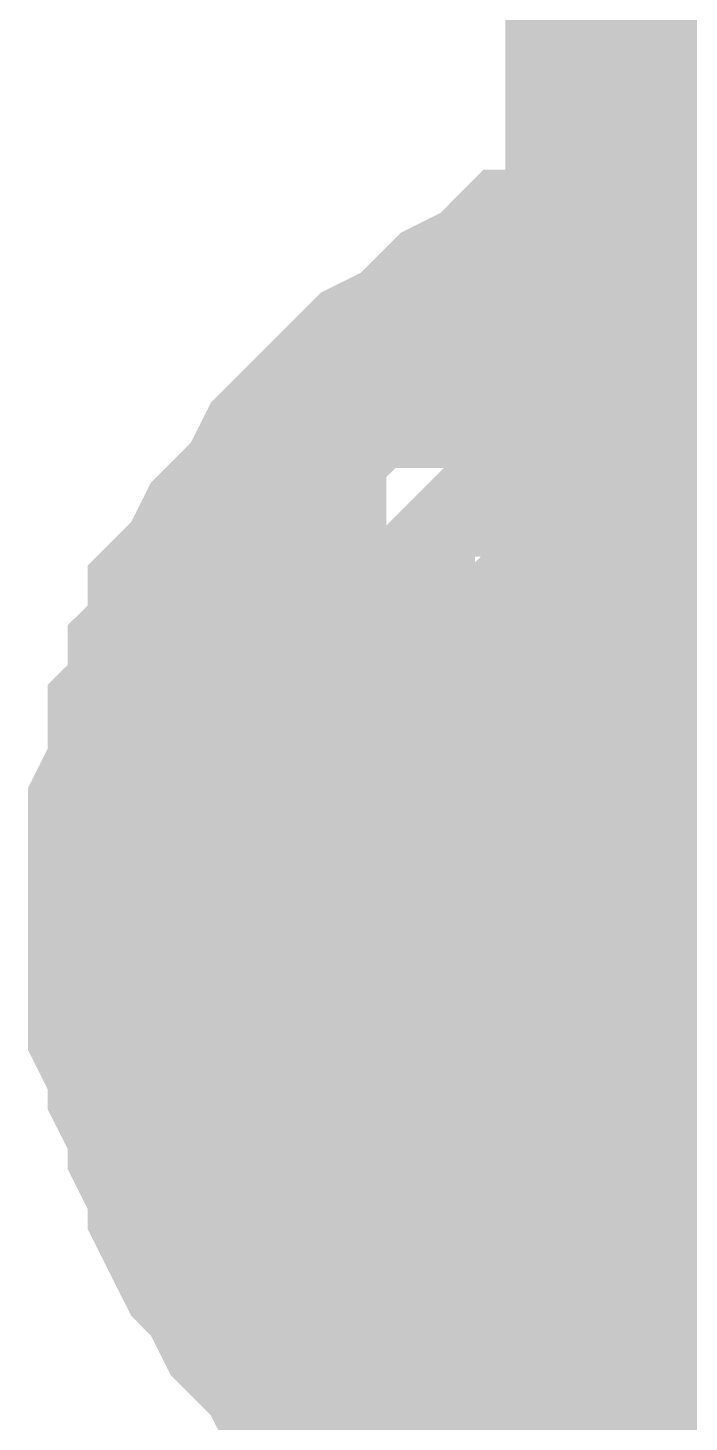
# Model space of a CAD drawing. Header units: inches. Extents: x 0 to 841, y 0 to 594.
# Drawn here: x 696.581 to 697.327, y 476.914 to 478.488 of the extents above; entities that cross this region are included whole.
import ezdxf

# ---------------------------------------------------------------- set-up
doc = ezdxf.new("R2010")
doc.units = ezdxf.units.IN
doc.layers.add('Sheet', color=255, linetype='Continuous')

msp = doc.modelspace()

# ---------------------------------------------------------------- linework, layer by layer
at = {"layer": 'Sheet'}
for points in [[(697.4946, 477.4819, 0.7493, 0.7493, 0), (697.4946, 482.4902, 0.7493, 0.7493, 0)], [(696.731, 477.4819, 0.2997, 0.2997, 0), (696.731, 477.5268, 0.2997, 0.2997, 0), (696.731, 477.5717, 0.2997, 0.2997, 0), (696.731, 477.5941, 0.2997, 0.2997, 0), (696.7535, 477.6391, 0.2997, 0.2997, 0), (696.7535, 477.684, 0.2997, 0.2997, 0), (696.776, 477.7064, 0.2997, 0.2997, 0), (696.776, 477.7514, 0.2997, 0.2997, 0), (696.7984, 477.7738, 0.2997, 0.2997, 0), (696.7984, 477.8187, 0.2997, 0.2997, 0), (696.8209, 477.8412, 0.2997, 0.2997, 0), (696.8433, 477.8861, 0.2997, 0.2997, 0), (696.8658, 477.9086, 0.2997, 0.2997, 0), (696.8882, 477.931, 0.2997, 0.2997, 0), (696.9107, 477.976, 0.2997, 0.2997, 0), (696.9332, 477.9984, 0.2997, 0.2997, 0), (696.9556, 478.0209, 0.2997, 0.2997, 0), (696.9781, 478.0433, 0.2997, 0.2997, 0), (697.0005, 478.0658, 0.2997, 0.2997, 0), (697.0454, 478.0882, 0.2997, 0.2997, 0), (697.0679, 478.1107, 0.2997, 0.2997, 0), (697.0904, 478.1332, 0.2997, 0.2997, 0), (697.1353, 478.1556, 0.2997, 0.2997, 0), (697.1577, 478.1781, 0.2997, 0.2997, 0), (697.2027, 478.1781, 0.2997, 0.2997, 0), (697.2251, 478.2005, 0.2997, 0.2997, 0), (697.27, 478.2005, 0.2997, 0.2997, 0), (697.2925, 478.223, 0.2997, 0.2997, 0), (697.3374, 478.223, 0.2997, 0.2997, 0), (697.3823, 478.2455, 0.2997, 0.2997, 0), (697.4048, 478.2455, 0.2997, 0.2997, 0), (697.4497, 478.2455, 0.2997, 0.2997, 0), (697.4946, 478.2455, 0.2997, 0.2997, 0)], [(696.731, 477.4819, 0.2997, 0.2997, 0), (696.731, 477.5268, 0.2997, 0.2997, 0), (696.731, 477.5717, 0.2997, 0.2997, 0), (696.731, 477.5941, 0.2997, 0.2997, 0), (696.7535, 477.6391, 0.2997, 0.2997, 0), (696.7535, 477.684, 0.2997, 0.2997, 0), (696.776, 477.7064, 0.2997, 0.2997, 0), (696.776, 477.7514, 0.2997, 0.2997, 0), (696.7984, 477.7738, 0.2997, 0.2997, 0), (696.7984, 477.8187, 0.2997, 0.2997, 0), (696.8209, 477.8412, 0.2997, 0.2997, 0), (696.8433, 477.8861, 0.2997, 0.2997, 0), (696.8658, 477.9086, 0.2997, 0.2997, 0), (696.8882, 477.931, 0.2997, 0.2997, 0), (696.9107, 477.976, 0.2997, 0.2997, 0), (696.9332, 477.9984, 0.2997, 0.2997, 0), (696.9556, 478.0209, 0.2997, 0.2997, 0), (696.9781, 478.0433, 0.2997, 0.2997, 0), (697.0005, 478.0658, 0.2997, 0.2997, 0), (697.0454, 478.0882, 0.2997, 0.2997, 0), (697.0679, 478.1107, 0.2997, 0.2997, 0), (697.0904, 478.1332, 0.2997, 0.2997, 0), (697.1353, 478.1556, 0.2997, 0.2997, 0), (697.1577, 478.1781, 0.2997, 0.2997, 0), (697.2027, 478.1781, 0.2997, 0.2997, 0), (697.2251, 478.2005, 0.2997, 0.2997, 0), (697.27, 478.2005, 0.2997, 0.2997, 0), (697.2925, 478.223, 0.2997, 0.2997, 0), (697.3374, 478.223, 0.2997, 0.2997, 0), (697.3823, 478.2455, 0.2997, 0.2997, 0), (697.4048, 478.2455, 0.2997, 0.2997, 0), (697.4497, 478.2455, 0.2997, 0.2997, 0), (697.4946, 478.2455, 0.2997, 0.2997, 0)], [(696.731, 477.4819, 0.2997, 0.2997, 0), (696.731, 477.5268, 0.2997, 0.2997, 0), (696.731, 477.5717, 0.2997, 0.2997, 0), (696.731, 477.5941, 0.2997, 0.2997, 0), (696.7535, 477.6391, 0.2997, 0.2997, 0), (696.7535, 477.684, 0.2997, 0.2997, 0), (696.776, 477.7064, 0.2997, 0.2997, 0), (696.776, 477.7514, 0.2997, 0.2997, 0), (696.7984, 477.7738, 0.2997, 0.2997, 0), (696.7984, 477.8187, 0.2997, 0.2997, 0), (696.8209, 477.8412, 0.2997, 0.2997, 0), (696.8433, 477.8861, 0.2997, 0.2997, 0), (696.8658, 477.9086, 0.2997, 0.2997, 0), (696.8882, 477.931, 0.2997, 0.2997, 0), (696.9107, 477.976, 0.2997, 0.2997, 0), (696.9332, 477.9984, 0.2997, 0.2997, 0), (696.9556, 478.0209, 0.2997, 0.2997, 0), (696.9781, 478.0433, 0.2997, 0.2997, 0), (697.0005, 478.0658, 0.2997, 0.2997, 0), (697.0454, 478.0882, 0.2997, 0.2997, 0), (697.0679, 478.1107, 0.2997, 0.2997, 0), (697.0904, 478.1332, 0.2997, 0.2997, 0), (697.1353, 478.1556, 0.2997, 0.2997, 0), (697.1577, 478.1781, 0.2997, 0.2997, 0), (697.2027, 478.1781, 0.2997, 0.2997, 0), (697.2251, 478.2005, 0.2997, 0.2997, 0), (697.27, 478.2005, 0.2997, 0.2997, 0), (697.2925, 478.223, 0.2997, 0.2997, 0), (697.3374, 478.223, 0.2997, 0.2997, 0), (697.3823, 478.2455, 0.2997, 0.2997, 0), (697.4048, 478.2455, 0.2997, 0.2997, 0), (697.4497, 478.2455, 0.2997, 0.2997, 0), (697.4946, 478.2455, 0.2997, 0.2997, 0)], [(696.731, 477.4819, 0.0991, 0.0991, 0), (696.731, 477.5268, 0.0991, 0.0991, 0), (696.731, 477.5717, 0.0991, 0.0991, 0), (696.731, 477.5941, 0.0991, 0.0991, 0), (696.7535, 477.6391, 0.0991, 0.0991, 0), (696.7535, 477.684, 0.0991, 0.0991, 0), (696.776, 477.7064, 0.0991, 0.0991, 0), (696.776, 477.7514, 0.0991, 0.0991, 0), (696.7984, 477.7738, 0.0991, 0.0991, 0), (696.7984, 477.8187, 0.0991, 0.0991, 0), (696.8209, 477.8412, 0.0991, 0.0991, 0), (696.8433, 477.8861, 0.0991, 0.0991, 0), (696.8658, 477.9086, 0.0991, 0.0991, 0), (696.8882, 477.931, 0.0991, 0.0991, 0), (696.9107, 477.976, 0.0991, 0.0991, 0), (696.9332, 477.9984, 0.0991, 0.0991, 0), (696.9556, 478.0209, 0.0991, 0.0991, 0), (696.9781, 478.0433, 0.0991, 0.0991, 0), (697.0005, 478.0658, 0.0991, 0.0991, 0), (697.0454, 478.0882, 0.0991, 0.0991, 0), (697.0679, 478.1107, 0.0991, 0.0991, 0), (697.0904, 478.1332, 0.0991, 0.0991, 0), (697.1353, 478.1556, 0.0991, 0.0991, 0), (697.1577, 478.1781, 0.0991, 0.0991, 0), (697.2027, 478.1781, 0.0991, 0.0991, 0), (697.2251, 478.2005, 0.0991, 0.0991, 0), (697.27, 478.2005, 0.0991, 0.0991, 0), (697.2925, 478.223, 0.0991, 0.0991, 0), (697.3374, 478.223, 0.0991, 0.0991, 0), (697.3823, 478.2455, 0.0991, 0.0991, 0)], [(696.731, 477.4819, 0.0991, 0.0991, 0), (696.731, 477.5268, 0.0991, 0.0991, 0), (696.731, 477.5717, 0.0991, 0.0991, 0), (696.731, 477.5941, 0.0991, 0.0991, 0), (696.7535, 477.6391, 0.0991, 0.0991, 0), (696.7535, 477.684, 0.0991, 0.0991, 0), (696.776, 477.7064, 0.0991, 0.0991, 0), (696.776, 477.7514, 0.0991, 0.0991, 0), (696.7984, 477.7738, 0.0991, 0.0991, 0), (696.7984, 477.8187, 0.0991, 0.0991, 0), (696.8209, 477.8412, 0.0991, 0.0991, 0), (696.8433, 477.8861, 0.0991, 0.0991, 0), (696.8658, 477.9086, 0.0991, 0.0991, 0), (696.8882, 477.931, 0.0991, 0.0991, 0), (696.9107, 477.976, 0.0991, 0.0991, 0), (696.9332, 477.9984, 0.0991, 0.0991, 0), (696.9556, 478.0209, 0.0991, 0.0991, 0), (696.9781, 478.0433, 0.0991, 0.0991, 0), (697.0005, 478.0658, 0.0991, 0.0991, 0), (697.0454, 478.0882, 0.0991, 0.0991, 0), (697.0679, 478.1107, 0.0991, 0.0991, 0), (697.0904, 478.1332, 0.0991, 0.0991, 0), (697.1353, 478.1556, 0.0991, 0.0991, 0), (697.1577, 478.1781, 0.0991, 0.0991, 0), (697.2027, 478.1781, 0.0991, 0.0991, 0), (697.2251, 478.2005, 0.0991, 0.0991, 0), (697.27, 478.2005, 0.0991, 0.0991, 0), (697.2925, 478.223, 0.0991, 0.0991, 0), (697.3374, 478.223, 0.0991, 0.0991, 0), (697.3823, 478.2455, 0.0991, 0.0991, 0)], [(696.731, 477.4819, 0.0991, 0.0991, 0), (696.731, 477.5268, 0.0991, 0.0991, 0), (696.731, 477.5717, 0.0991, 0.0991, 0), (696.731, 477.5941, 0.0991, 0.0991, 0), (696.7535, 477.6391, 0.0991, 0.0991, 0), (696.7535, 477.684, 0.0991, 0.0991, 0), (696.776, 477.7064, 0.0991, 0.0991, 0), (696.776, 477.7514, 0.0991, 0.0991, 0), (696.7984, 477.7738, 0.0991, 0.0991, 0), (696.7984, 477.8187, 0.0991, 0.0991, 0), (696.8209, 477.8412, 0.0991, 0.0991, 0), (696.8433, 477.8861, 0.0991, 0.0991, 0), (696.8658, 477.9086, 0.0991, 0.0991, 0), (696.8882, 477.931, 0.0991, 0.0991, 0), (696.9107, 477.976, 0.0991, 0.0991, 0), (696.9332, 477.9984, 0.0991, 0.0991, 0), (696.9556, 478.0209, 0.0991, 0.0991, 0), (696.9781, 478.0433, 0.0991, 0.0991, 0), (697.0005, 478.0658, 0.0991, 0.0991, 0), (697.0454, 478.0882, 0.0991, 0.0991, 0), (697.0679, 478.1107, 0.0991, 0.0991, 0), (697.0904, 478.1332, 0.0991, 0.0991, 0), (697.1353, 478.1556, 0.0991, 0.0991, 0), (697.1577, 478.1781, 0.0991, 0.0991, 0), (697.2027, 478.1781, 0.0991, 0.0991, 0), (697.2251, 478.2005, 0.0991, 0.0991, 0), (697.27, 478.2005, 0.0991, 0.0991, 0), (697.2925, 478.223, 0.0991, 0.0991, 0), (697.3374, 478.223, 0.0991, 0.0991, 0), (697.3823, 478.2455, 0.0991, 0.0991, 0)], [(696.9781, 477.4819, 0.2997, 0.2997, 0), (696.9781, 477.5043, 0.2997, 0.2997, 0), (696.9781, 477.5268, 0.2997, 0.2997, 0), (696.9781, 477.5717, 0.2997, 0.2997, 0), (696.9781, 477.5941, 0.2997, 0.2997, 0), (697.0005, 477.6166, 0.2997, 0.2997, 0), (697.0005, 477.6391, 0.2997, 0.2997, 0), (697.0005, 477.6615, 0.2997, 0.2997, 0), (697.023, 477.684, 0.2997, 0.2997, 0), (697.023, 477.7064, 0.2997, 0.2997, 0), (697.0454, 477.7289, 0.2997, 0.2997, 0), (697.0454, 477.7514, 0.2997, 0.2997, 0), (697.0679, 477.7738, 0.2997, 0.2997, 0), (697.0679, 477.7963, 0.2997, 0.2997, 0), (697.0904, 477.8187, 0.2997, 0.2997, 0), (697.1128, 477.8412, 0.2997, 0.2997, 0), (697.1353, 477.8412, 0.2997, 0.2997, 0), (697.1353, 477.8637, 0.2997, 0.2997, 0), (697.1577, 477.8861, 0.2997, 0.2997, 0), (697.1802, 477.9086, 0.2997, 0.2997, 0), (697.2027, 477.9086, 0.2997, 0.2997, 0), (697.2251, 477.931, 0.2997, 0.2997, 0), (697.2476, 477.931, 0.2997, 0.2997, 0), (697.27, 477.9535, 0.2997, 0.2997, 0), (697.2925, 477.9535, 0.2997, 0.2997, 0), (697.3149, 477.976, 0.2997, 0.2997, 0), (697.3374, 477.976, 0.2997, 0.2997, 0), (697.3599, 477.976, 0.2997, 0.2997, 0), (697.3823, 477.9984, 0.2997, 0.2997, 0), (697.4048, 477.9984, 0.2997, 0.2997, 0), (697.4497, 477.9984, 0.2997, 0.2997, 0), (697.4721, 477.9984, 0.2997, 0.2997, 0), (697.4946, 477.9984, 0.2997, 0.2997, 0)], [(696.9781, 477.4819, 0.2997, 0.2997, 0), (696.9781, 477.5043, 0.2997, 0.2997, 0), (696.9781, 477.5268, 0.2997, 0.2997, 0), (696.9781, 477.5717, 0.2997, 0.2997, 0), (696.9781, 477.5941, 0.2997, 0.2997, 0), (697.0005, 477.6166, 0.2997, 0.2997, 0), (697.0005, 477.6391, 0.2997, 0.2997, 0), (697.0005, 477.6615, 0.2997, 0.2997, 0), (697.023, 477.684, 0.2997, 0.2997, 0), (697.023, 477.7064, 0.2997, 0.2997, 0), (697.0454, 477.7289, 0.2997, 0.2997, 0), (697.0454, 477.7514, 0.2997, 0.2997, 0), (697.0679, 477.7738, 0.2997, 0.2997, 0), (697.0679, 477.7963, 0.2997, 0.2997, 0), (697.0904, 477.8187, 0.2997, 0.2997, 0), (697.1128, 477.8412, 0.2997, 0.2997, 0), (697.1353, 477.8412, 0.2997, 0.2997, 0), (697.1353, 477.8637, 0.2997, 0.2997, 0), (697.1577, 477.8861, 0.2997, 0.2997, 0), (697.1802, 477.9086, 0.2997, 0.2997, 0), (697.2027, 477.9086, 0.2997, 0.2997, 0), (697.2251, 477.931, 0.2997, 0.2997, 0), (697.2476, 477.931, 0.2997, 0.2997, 0), (697.27, 477.9535, 0.2997, 0.2997, 0), (697.2925, 477.9535, 0.2997, 0.2997, 0), (697.3149, 477.976, 0.2997, 0.2997, 0), (697.3374, 477.976, 0.2997, 0.2997, 0), (697.3599, 477.976, 0.2997, 0.2997, 0), (697.3823, 477.9984, 0.2997, 0.2997, 0), (697.4048, 477.9984, 0.2997, 0.2997, 0), (697.4497, 477.9984, 0.2997, 0.2997, 0), (697.4721, 477.9984, 0.2997, 0.2997, 0), (697.4946, 477.9984, 0.2997, 0.2997, 0)], [(696.9781, 477.4819, 0.2997, 0.2997, 0), (696.9781, 477.5043, 0.2997, 0.2997, 0), (696.9781, 477.5268, 0.2997, 0.2997, 0), (696.9781, 477.5717, 0.2997, 0.2997, 0), (696.9781, 477.5941, 0.2997, 0.2997, 0), (697.0005, 477.6166, 0.2997, 0.2997, 0), (697.0005, 477.6391, 0.2997, 0.2997, 0), (697.0005, 477.6615, 0.2997, 0.2997, 0), (697.023, 477.684, 0.2997, 0.2997, 0), (697.023, 477.7064, 0.2997, 0.2997, 0), (697.0454, 477.7289, 0.2997, 0.2997, 0), (697.0454, 477.7514, 0.2997, 0.2997, 0), (697.0679, 477.7738, 0.2997, 0.2997, 0), (697.0679, 477.7963, 0.2997, 0.2997, 0), (697.0904, 477.8187, 0.2997, 0.2997, 0), (697.1128, 477.8412, 0.2997, 0.2997, 0), (697.1353, 477.8412, 0.2997, 0.2997, 0), (697.1353, 477.8637, 0.2997, 0.2997, 0), (697.1577, 477.8861, 0.2997, 0.2997, 0), (697.1802, 477.9086, 0.2997, 0.2997, 0), (697.2027, 477.9086, 0.2997, 0.2997, 0), (697.2251, 477.931, 0.2997, 0.2997, 0), (697.2476, 477.931, 0.2997, 0.2997, 0), (697.27, 477.9535, 0.2997, 0.2997, 0), (697.2925, 477.9535, 0.2997, 0.2997, 0), (697.3149, 477.976, 0.2997, 0.2997, 0), (697.3374, 477.976, 0.2997, 0.2997, 0), (697.3599, 477.976, 0.2997, 0.2997, 0), (697.3823, 477.9984, 0.2997, 0.2997, 0), (697.4048, 477.9984, 0.2997, 0.2997, 0), (697.4497, 477.9984, 0.2997, 0.2997, 0), (697.4721, 477.9984, 0.2997, 0.2997, 0), (697.4946, 477.9984, 0.2997, 0.2997, 0)], [(696.9781, 477.4819, 0.0991, 0.0991, 0), (696.9781, 477.5043, 0.0991, 0.0991, 0), (696.9781, 477.5268, 0.0991, 0.0991, 0), (696.9781, 477.5717, 0.0991, 0.0991, 0), (696.9781, 477.5941, 0.0991, 0.0991, 0), (697.0005, 477.6166, 0.0991, 0.0991, 0), (697.0005, 477.6391, 0.0991, 0.0991, 0), (697.0005, 477.6615, 0.0991, 0.0991, 0), (697.023, 477.684, 0.0991, 0.0991, 0), (697.023, 477.7064, 0.0991, 0.0991, 0), (697.0454, 477.7289, 0.0991, 0.0991, 0), (697.0454, 477.7514, 0.0991, 0.0991, 0), (697.0679, 477.7738, 0.0991, 0.0991, 0), (697.0679, 477.7963, 0.0991, 0.0991, 0), (697.0904, 477.8187, 0.0991, 0.0991, 0), (697.1128, 477.8412, 0.0991, 0.0991, 0), (697.1353, 477.8412, 0.0991, 0.0991, 0), (697.1353, 477.8637, 0.0991, 0.0991, 0), (697.1577, 477.8861, 0.0991, 0.0991, 0), (697.1802, 477.9086, 0.0991, 0.0991, 0), (697.2027, 477.9086, 0.0991, 0.0991, 0), (697.2251, 477.931, 0.0991, 0.0991, 0), (697.2476, 477.931, 0.0991, 0.0991, 0), (697.27, 477.9535, 0.0991, 0.0991, 0), (697.2925, 477.9535, 0.0991, 0.0991, 0), (697.3149, 477.976, 0.0991, 0.0991, 0), (697.3374, 477.976, 0.0991, 0.0991, 0), (697.3599, 477.976, 0.0991, 0.0991, 0), (697.3823, 477.9984, 0.0991, 0.0991, 0)], [(696.9781, 477.4819, 0.0991, 0.0991, 0), (696.9781, 477.5043, 0.0991, 0.0991, 0), (696.9781, 477.5268, 0.0991, 0.0991, 0), (696.9781, 477.5717, 0.0991, 0.0991, 0), (696.9781, 477.5941, 0.0991, 0.0991, 0), (697.0005, 477.6166, 0.0991, 0.0991, 0), (697.0005, 477.6391, 0.0991, 0.0991, 0), (697.0005, 477.6615, 0.0991, 0.0991, 0), (697.023, 477.684, 0.0991, 0.0991, 0), (697.023, 477.7064, 0.0991, 0.0991, 0), (697.0454, 477.7289, 0.0991, 0.0991, 0), (697.0454, 477.7514, 0.0991, 0.0991, 0), (697.0679, 477.7738, 0.0991, 0.0991, 0), (697.0679, 477.7963, 0.0991, 0.0991, 0), (697.0904, 477.8187, 0.0991, 0.0991, 0), (697.1128, 477.8412, 0.0991, 0.0991, 0), (697.1353, 477.8412, 0.0991, 0.0991, 0), (697.1353, 477.8637, 0.0991, 0.0991, 0), (697.1577, 477.8861, 0.0991, 0.0991, 0), (697.1802, 477.9086, 0.0991, 0.0991, 0), (697.2027, 477.9086, 0.0991, 0.0991, 0), (697.2251, 477.931, 0.0991, 0.0991, 0), (697.2476, 477.931, 0.0991, 0.0991, 0), (697.27, 477.9535, 0.0991, 0.0991, 0), (697.2925, 477.9535, 0.0991, 0.0991, 0), (697.3149, 477.976, 0.0991, 0.0991, 0), (697.3374, 477.976, 0.0991, 0.0991, 0), (697.3599, 477.976, 0.0991, 0.0991, 0), (697.3823, 477.9984, 0.0991, 0.0991, 0)], [(696.9781, 477.4819, 0.0991, 0.0991, 0), (696.9781, 477.5043, 0.0991, 0.0991, 0), (696.9781, 477.5268, 0.0991, 0.0991, 0), (696.9781, 477.5717, 0.0991, 0.0991, 0), (696.9781, 477.5941, 0.0991, 0.0991, 0), (697.0005, 477.6166, 0.0991, 0.0991, 0), (697.0005, 477.6391, 0.0991, 0.0991, 0), (697.0005, 477.6615, 0.0991, 0.0991, 0), (697.023, 477.684, 0.0991, 0.0991, 0), (697.023, 477.7064, 0.0991, 0.0991, 0), (697.0454, 477.7289, 0.0991, 0.0991, 0), (697.0454, 477.7514, 0.0991, 0.0991, 0), (697.0679, 477.7738, 0.0991, 0.0991, 0), (697.0679, 477.7963, 0.0991, 0.0991, 0), (697.0904, 477.8187, 0.0991, 0.0991, 0), (697.1128, 477.8412, 0.0991, 0.0991, 0), (697.1353, 477.8412, 0.0991, 0.0991, 0), (697.1353, 477.8637, 0.0991, 0.0991, 0), (697.1577, 477.8861, 0.0991, 0.0991, 0), (697.1802, 477.9086, 0.0991, 0.0991, 0), (697.2027, 477.9086, 0.0991, 0.0991, 0), (697.2251, 477.931, 0.0991, 0.0991, 0), (697.2476, 477.931, 0.0991, 0.0991, 0), (697.27, 477.9535, 0.0991, 0.0991, 0), (697.2925, 477.9535, 0.0991, 0.0991, 0), (697.3149, 477.976, 0.0991, 0.0991, 0), (697.3374, 477.976, 0.0991, 0.0991, 0), (697.3599, 477.976, 0.0991, 0.0991, 0), (697.3823, 477.9984, 0.0991, 0.0991, 0)], [(697.4946, 477.4819, 0.7493, 0.7493, 0), (702.5027, 477.4819, 0.7493, 0.7493, 0), (702.5027, 477.4819, 0.7493, 0.7493, 0)], [(697.4946, 472.4959, 0.7493, 0.7493, 0), (697.4946, 477.4819, 0.7493, 0.7493, 0)], [(697.2251, 476.7632, 0.2997, 0.2997, 0), (697.2027, 476.7856, 0.2997, 0.2997, 0), (697.1577, 476.7856, 0.2997, 0.2997, 0), (697.1353, 476.8081, 0.2997, 0.2997, 0), (697.0904, 476.8305, 0.2997, 0.2997, 0), (697.0679, 476.853, 0.2997, 0.2997, 0), (697.0454, 476.8755, 0.2997, 0.2997, 0), (697.0005, 476.8979, 0.2997, 0.2997, 0), (696.9781, 476.9204, 0.2997, 0.2997, 0), (696.9556, 476.9428, 0.2997, 0.2997, 0), (696.9332, 476.9653, 0.2997, 0.2997, 0), (696.9107, 477.0102, 0.2997, 0.2997, 0), (696.8882, 477.0327, 0.2997, 0.2997, 0), (696.8658, 477.0551, 0.2997, 0.2997, 0), (696.8433, 477.1, 0.2997, 0.2997, 0), (696.8209, 477.1225, 0.2997, 0.2997, 0), (696.7984, 477.1674, 0.2997, 0.2997, 0), (696.7984, 477.1899, 0.2997, 0.2997, 0), (696.776, 477.2348, 0.2997, 0.2997, 0), (696.776, 477.2573, 0.2997, 0.2997, 0), (696.7535, 477.3022, 0.2997, 0.2997, 0), (696.7535, 477.3246, 0.2997, 0.2997, 0), (696.731, 477.3696, 0.2997, 0.2997, 0), (696.731, 477.4145, 0.2997, 0.2997, 0), (696.731, 477.4369, 0.2997, 0.2997, 0), (696.731, 477.4819, 0.2997, 0.2997, 0)], [(696.731, 477.4819, 0.2997, 0.2997, 0), (696.731, 477.4819, 0.2997, 0.2997, 0)], [(697.2251, 476.7632, 0.2997, 0.2997, 0), (697.2027, 476.7856, 0.2997, 0.2997, 0), (697.1577, 476.7856, 0.2997, 0.2997, 0), (697.1353, 476.8081, 0.2997, 0.2997, 0), (697.0904, 476.8305, 0.2997, 0.2997, 0), (697.0679, 476.853, 0.2997, 0.2997, 0), (697.0454, 476.8755, 0.2997, 0.2997, 0), (697.0005, 476.8979, 0.2997, 0.2997, 0), (696.9781, 476.9204, 0.2997, 0.2997, 0), (696.9556, 476.9428, 0.2997, 0.2997, 0), (696.9332, 476.9653, 0.2997, 0.2997, 0), (696.9107, 477.0102, 0.2997, 0.2997, 0), (696.8882, 477.0327, 0.2997, 0.2997, 0), (696.8658, 477.0551, 0.2997, 0.2997, 0), (696.8433, 477.1, 0.2997, 0.2997, 0), (696.8209, 477.1225, 0.2997, 0.2997, 0), (696.7984, 477.1674, 0.2997, 0.2997, 0), (696.7984, 477.1899, 0.2997, 0.2997, 0), (696.776, 477.2348, 0.2997, 0.2997, 0), (696.776, 477.2573, 0.2997, 0.2997, 0), (696.7535, 477.3022, 0.2997, 0.2997, 0), (696.7535, 477.3246, 0.2997, 0.2997, 0), (696.731, 477.3696, 0.2997, 0.2997, 0), (696.731, 477.4145, 0.2997, 0.2997, 0), (696.731, 477.4369, 0.2997, 0.2997, 0), (696.731, 477.4819, 0.2997, 0.2997, 0)], [(696.731, 477.4819, 0.2997, 0.2997, 0), (696.731, 477.4819, 0.2997, 0.2997, 0)], [(697.2251, 476.7632, 0.2997, 0.2997, 0), (697.2027, 476.7856, 0.2997, 0.2997, 0), (697.1577, 476.7856, 0.2997, 0.2997, 0), (697.1353, 476.8081, 0.2997, 0.2997, 0), (697.0904, 476.8305, 0.2997, 0.2997, 0), (697.0679, 476.853, 0.2997, 0.2997, 0), (697.0454, 476.8755, 0.2997, 0.2997, 0), (697.0005, 476.8979, 0.2997, 0.2997, 0), (696.9781, 476.9204, 0.2997, 0.2997, 0), (696.9556, 476.9428, 0.2997, 0.2997, 0), (696.9332, 476.9653, 0.2997, 0.2997, 0), (696.9107, 477.0102, 0.2997, 0.2997, 0), (696.8882, 477.0327, 0.2997, 0.2997, 0), (696.8658, 477.0551, 0.2997, 0.2997, 0), (696.8433, 477.1, 0.2997, 0.2997, 0), (696.8209, 477.1225, 0.2997, 0.2997, 0), (696.7984, 477.1674, 0.2997, 0.2997, 0), (696.7984, 477.1899, 0.2997, 0.2997, 0), (696.776, 477.2348, 0.2997, 0.2997, 0), (696.776, 477.2573, 0.2997, 0.2997, 0), (696.7535, 477.3022, 0.2997, 0.2997, 0), (696.7535, 477.3246, 0.2997, 0.2997, 0), (696.731, 477.3696, 0.2997, 0.2997, 0), (696.731, 477.4145, 0.2997, 0.2997, 0), (696.731, 477.4369, 0.2997, 0.2997, 0), (696.731, 477.4819, 0.2997, 0.2997, 0)], [(696.731, 477.4819, 0.2997, 0.2997, 0), (696.731, 477.4819, 0.2997, 0.2997, 0)], [(697.4946, 476.9878, 0.2997, 0.2997, 0), (697.4721, 476.9878, 0.2997, 0.2997, 0), (697.4497, 476.9878, 0.2997, 0.2997, 0), (697.4048, 476.9878, 0.2997, 0.2997, 0), (697.3823, 476.9878, 0.2997, 0.2997, 0), (697.3599, 477.0102, 0.2997, 0.2997, 0), (697.3374, 477.0102, 0.2997, 0.2997, 0), (697.3149, 477.0102, 0.2997, 0.2997, 0), (697.2925, 477.0327, 0.2997, 0.2997, 0), (697.27, 477.0327, 0.2997, 0.2997, 0), (697.2476, 477.0551, 0.2997, 0.2997, 0), (697.2251, 477.0551, 0.2997, 0.2997, 0), (697.2027, 477.0776, 0.2997, 0.2997, 0), (697.1802, 477.0776, 0.2997, 0.2997, 0), (697.1577, 477.1, 0.2997, 0.2997, 0), (697.1353, 477.1225, 0.2997, 0.2997, 0), (697.1353, 477.1225, 0.2997, 0.2997, 0), (697.1128, 477.145, 0.2997, 0.2997, 0), (697.0904, 477.1674, 0.2997, 0.2997, 0), (697.0679, 477.1899, 0.2997, 0.2997, 0), (697.0679, 477.2123, 0.2997, 0.2997, 0), (697.0454, 477.2348, 0.2997, 0.2997, 0), (697.0454, 477.2573, 0.2997, 0.2997, 0), (697.023, 477.2797, 0.2997, 0.2997, 0), (697.023, 477.3022, 0.2997, 0.2997, 0), (697.0005, 477.3022, 0.2997, 0.2997, 0), (697.0005, 477.3471, 0.2997, 0.2997, 0), (697.0005, 477.3696, 0.2997, 0.2997, 0), (696.9781, 477.392, 0.2997, 0.2997, 0), (696.9781, 477.4145, 0.2997, 0.2997, 0), (696.9781, 477.4369, 0.2997, 0.2997, 0), (696.9781, 477.4594, 0.2997, 0.2997, 0), (696.9781, 477.4819, 0.2997, 0.2997, 0)], [(696.9781, 477.4819, 0.2997, 0.2997, 0), (696.9781, 477.4819, 0.2997, 0.2997, 0)], [(697.4946, 476.9878, 0.2997, 0.2997, 0), (697.4721, 476.9878, 0.2997, 0.2997, 0), (697.4497, 476.9878, 0.2997, 0.2997, 0), (697.4048, 476.9878, 0.2997, 0.2997, 0), (697.3823, 476.9878, 0.2997, 0.2997, 0), (697.3599, 477.0102, 0.2997, 0.2997, 0), (697.3374, 477.0102, 0.2997, 0.2997, 0), (697.3149, 477.0102, 0.2997, 0.2997, 0), (697.2925, 477.0327, 0.2997, 0.2997, 0), (697.27, 477.0327, 0.2997, 0.2997, 0), (697.2476, 477.0551, 0.2997, 0.2997, 0), (697.2251, 477.0551, 0.2997, 0.2997, 0), (697.2027, 477.0776, 0.2997, 0.2997, 0), (697.1802, 477.0776, 0.2997, 0.2997, 0), (697.1577, 477.1, 0.2997, 0.2997, 0), (697.1353, 477.1225, 0.2997, 0.2997, 0), (697.1353, 477.1225, 0.2997, 0.2997, 0), (697.1128, 477.145, 0.2997, 0.2997, 0), (697.0904, 477.1674, 0.2997, 0.2997, 0), (697.0679, 477.1899, 0.2997, 0.2997, 0), (697.0679, 477.2123, 0.2997, 0.2997, 0), (697.0454, 477.2348, 0.2997, 0.2997, 0), (697.0454, 477.2573, 0.2997, 0.2997, 0), (697.023, 477.2797, 0.2997, 0.2997, 0), (697.023, 477.3022, 0.2997, 0.2997, 0), (697.0005, 477.3022, 0.2997, 0.2997, 0), (697.0005, 477.3471, 0.2997, 0.2997, 0), (697.0005, 477.3696, 0.2997, 0.2997, 0), (696.9781, 477.392, 0.2997, 0.2997, 0), (696.9781, 477.4145, 0.2997, 0.2997, 0), (696.9781, 477.4369, 0.2997, 0.2997, 0), (696.9781, 477.4594, 0.2997, 0.2997, 0), (696.9781, 477.4819, 0.2997, 0.2997, 0)], [(696.9781, 477.4819, 0.2997, 0.2997, 0), (696.9781, 477.4819, 0.2997, 0.2997, 0)], [(697.4946, 476.9878, 0.2997, 0.2997, 0), (697.4721, 476.9878, 0.2997, 0.2997, 0), (697.4497, 476.9878, 0.2997, 0.2997, 0), (697.4048, 476.9878, 0.2997, 0.2997, 0), (697.3823, 476.9878, 0.2997, 0.2997, 0), (697.3599, 477.0102, 0.2997, 0.2997, 0), (697.3374, 477.0102, 0.2997, 0.2997, 0), (697.3149, 477.0102, 0.2997, 0.2997, 0), (697.2925, 477.0327, 0.2997, 0.2997, 0), (697.27, 477.0327, 0.2997, 0.2997, 0), (697.2476, 477.0551, 0.2997, 0.2997, 0), (697.2251, 477.0551, 0.2997, 0.2997, 0), (697.2027, 477.0776, 0.2997, 0.2997, 0), (697.1802, 477.0776, 0.2997, 0.2997, 0), (697.1577, 477.1, 0.2997, 0.2997, 0), (697.1353, 477.1225, 0.2997, 0.2997, 0), (697.1353, 477.1225, 0.2997, 0.2997, 0), (697.1128, 477.145, 0.2997, 0.2997, 0), (697.0904, 477.1674, 0.2997, 0.2997, 0), (697.0679, 477.1899, 0.2997, 0.2997, 0), (697.0679, 477.2123, 0.2997, 0.2997, 0), (697.0454, 477.2348, 0.2997, 0.2997, 0), (697.0454, 477.2573, 0.2997, 0.2997, 0), (697.023, 477.2797, 0.2997, 0.2997, 0), (697.023, 477.3022, 0.2997, 0.2997, 0), (697.0005, 477.3022, 0.2997, 0.2997, 0), (697.0005, 477.3471, 0.2997, 0.2997, 0), (697.0005, 477.3696, 0.2997, 0.2997, 0), (696.9781, 477.392, 0.2997, 0.2997, 0), (696.9781, 477.4145, 0.2997, 0.2997, 0), (696.9781, 477.4369, 0.2997, 0.2997, 0), (696.9781, 477.4594, 0.2997, 0.2997, 0), (696.9781, 477.4819, 0.2997, 0.2997, 0)], [(696.9781, 477.4819, 0.2997, 0.2997, 0), (696.9781, 477.4819, 0.2997, 0.2997, 0)], [(697.0679, 476.853, 0.0991, 0.0991, 0), (697.0454, 476.8755, 0.0991, 0.0991, 0), (697.0005, 476.8979, 0.0991, 0.0991, 0), (696.9781, 476.9204, 0.0991, 0.0991, 0), (696.9556, 476.9428, 0.0991, 0.0991, 0), (696.9332, 476.9653, 0.0991, 0.0991, 0), (696.9107, 477.0102, 0.0991, 0.0991, 0), (696.8882, 477.0327, 0.0991, 0.0991, 0), (696.8658, 477.0551, 0.0991, 0.0991, 0), (696.8433, 477.1, 0.0991, 0.0991, 0), (696.8209, 477.1225, 0.0991, 0.0991, 0), (696.7984, 477.1674, 0.0991, 0.0991, 0), (696.7984, 477.1899, 0.0991, 0.0991, 0), (696.776, 477.2348, 0.0991, 0.0991, 0), (696.776, 477.2573, 0.0991, 0.0991, 0), (696.7535, 477.3022, 0.0991, 0.0991, 0), (696.7535, 477.3246, 0.0991, 0.0991, 0), (696.731, 477.3696, 0.0991, 0.0991, 0), (696.731, 477.4145, 0.0991, 0.0991, 0), (696.731, 477.4369, 0.0991, 0.0991, 0), (696.731, 477.4819, 0.0991, 0.0991, 0)], [(696.731, 477.4819, 0.0991, 0.0991, 0), (696.731, 477.4819, 0.0991, 0.0991, 0)], [(697.0679, 476.853, 0.0991, 0.0991, 0), (697.0454, 476.8755, 0.0991, 0.0991, 0), (697.0005, 476.8979, 0.0991, 0.0991, 0), (696.9781, 476.9204, 0.0991, 0.0991, 0), (696.9556, 476.9428, 0.0991, 0.0991, 0), (696.9332, 476.9653, 0.0991, 0.0991, 0), (696.9107, 477.0102, 0.0991, 0.0991, 0), (696.8882, 477.0327, 0.0991, 0.0991, 0), (696.8658, 477.0551, 0.0991, 0.0991, 0), (696.8433, 477.1, 0.0991, 0.0991, 0), (696.8209, 477.1225, 0.0991, 0.0991, 0), (696.7984, 477.1674, 0.0991, 0.0991, 0), (696.7984, 477.1899, 0.0991, 0.0991, 0), (696.776, 477.2348, 0.0991, 0.0991, 0), (696.776, 477.2573, 0.0991, 0.0991, 0), (696.7535, 477.3022, 0.0991, 0.0991, 0), (696.7535, 477.3246, 0.0991, 0.0991, 0), (696.731, 477.3696, 0.0991, 0.0991, 0), (696.731, 477.4145, 0.0991, 0.0991, 0), (696.731, 477.4369, 0.0991, 0.0991, 0), (696.731, 477.4819, 0.0991, 0.0991, 0)], [(696.731, 477.4819, 0.0991, 0.0991, 0), (696.731, 477.4819, 0.0991, 0.0991, 0)], [(697.0679, 476.853, 0.0991, 0.0991, 0), (697.0454, 476.8755, 0.0991, 0.0991, 0), (697.0005, 476.8979, 0.0991, 0.0991, 0), (696.9781, 476.9204, 0.0991, 0.0991, 0), (696.9556, 476.9428, 0.0991, 0.0991, 0), (696.9332, 476.9653, 0.0991, 0.0991, 0), (696.9107, 477.0102, 0.0991, 0.0991, 0), (696.8882, 477.0327, 0.0991, 0.0991, 0), (696.8658, 477.0551, 0.0991, 0.0991, 0), (696.8433, 477.1, 0.0991, 0.0991, 0), (696.8209, 477.1225, 0.0991, 0.0991, 0), (696.7984, 477.1674, 0.0991, 0.0991, 0), (696.7984, 477.1899, 0.0991, 0.0991, 0), (696.776, 477.2348, 0.0991, 0.0991, 0), (696.776, 477.2573, 0.0991, 0.0991, 0), (696.7535, 477.3022, 0.0991, 0.0991, 0), (696.7535, 477.3246, 0.0991, 0.0991, 0), (696.731, 477.3696, 0.0991, 0.0991, 0), (696.731, 477.4145, 0.0991, 0.0991, 0), (696.731, 477.4369, 0.0991, 0.0991, 0), (696.731, 477.4819, 0.0991, 0.0991, 0)], [(696.731, 477.4819, 0.0991, 0.0991, 0), (696.731, 477.4819, 0.0991, 0.0991, 0)], [(697.3823, 476.9878, 0.0991, 0.0991, 0), (697.3599, 477.0102, 0.0991, 0.0991, 0), (697.3374, 477.0102, 0.0991, 0.0991, 0), (697.3149, 477.0102, 0.0991, 0.0991, 0), (697.2925, 477.0327, 0.0991, 0.0991, 0), (697.27, 477.0327, 0.0991, 0.0991, 0), (697.2476, 477.0551, 0.0991, 0.0991, 0), (697.2251, 477.0551, 0.0991, 0.0991, 0), (697.2027, 477.0776, 0.0991, 0.0991, 0), (697.1802, 477.0776, 0.0991, 0.0991, 0), (697.1577, 477.1, 0.0991, 0.0991, 0), (697.1353, 477.1225, 0.0991, 0.0991, 0), (697.1353, 477.1225, 0.0991, 0.0991, 0), (697.1128, 477.145, 0.0991, 0.0991, 0), (697.0904, 477.1674, 0.0991, 0.0991, 0), (697.0679, 477.1899, 0.0991, 0.0991, 0), (697.0679, 477.2123, 0.0991, 0.0991, 0), (697.0454, 477.2348, 0.0991, 0.0991, 0), (697.0454, 477.2573, 0.0991, 0.0991, 0), (697.023, 477.2797, 0.0991, 0.0991, 0), (697.023, 477.3022, 0.0991, 0.0991, 0), (697.0005, 477.3022, 0.0991, 0.0991, 0), (697.0005, 477.3471, 0.0991, 0.0991, 0), (697.0005, 477.3696, 0.0991, 0.0991, 0), (696.9781, 477.392, 0.0991, 0.0991, 0), (696.9781, 477.4145, 0.0991, 0.0991, 0), (696.9781, 477.4369, 0.0991, 0.0991, 0), (696.9781, 477.4594, 0.0991, 0.0991, 0), (696.9781, 477.4819, 0.0991, 0.0991, 0)], [(696.9781, 477.4819, 0.0991, 0.0991, 0), (696.9781, 477.4819, 0.0991, 0.0991, 0)], [(697.3823, 476.9878, 0.0991, 0.0991, 0), (697.3599, 477.0102, 0.0991, 0.0991, 0), (697.3374, 477.0102, 0.0991, 0.0991, 0), (697.3149, 477.0102, 0.0991, 0.0991, 0), (697.2925, 477.0327, 0.0991, 0.0991, 0), (697.27, 477.0327, 0.0991, 0.0991, 0), (697.2476, 477.0551, 0.0991, 0.0991, 0), (697.2251, 477.0551, 0.0991, 0.0991, 0), (697.2027, 477.0776, 0.0991, 0.0991, 0), (697.1802, 477.0776, 0.0991, 0.0991, 0), (697.1577, 477.1, 0.0991, 0.0991, 0), (697.1353, 477.1225, 0.0991, 0.0991, 0), (697.1353, 477.1225, 0.0991, 0.0991, 0), (697.1128, 477.145, 0.0991, 0.0991, 0), (697.0904, 477.1674, 0.0991, 0.0991, 0), (697.0679, 477.1899, 0.0991, 0.0991, 0), (697.0679, 477.2123, 0.0991, 0.0991, 0), (697.0454, 477.2348, 0.0991, 0.0991, 0), (697.0454, 477.2573, 0.0991, 0.0991, 0), (697.023, 477.2797, 0.0991, 0.0991, 0), (697.023, 477.3022, 0.0991, 0.0991, 0), (697.0005, 477.3022, 0.0991, 0.0991, 0), (697.0005, 477.3471, 0.0991, 0.0991, 0), (697.0005, 477.3696, 0.0991, 0.0991, 0), (696.9781, 477.392, 0.0991, 0.0991, 0), (696.9781, 477.4145, 0.0991, 0.0991, 0), (696.9781, 477.4369, 0.0991, 0.0991, 0), (696.9781, 477.4594, 0.0991, 0.0991, 0), (696.9781, 477.4819, 0.0991, 0.0991, 0)], [(696.9781, 477.4819, 0.0991, 0.0991, 0), (696.9781, 477.4819, 0.0991, 0.0991, 0)], [(697.3823, 476.9878, 0.0991, 0.0991, 0), (697.3599, 477.0102, 0.0991, 0.0991, 0), (697.3374, 477.0102, 0.0991, 0.0991, 0), (697.3149, 477.0102, 0.0991, 0.0991, 0), (697.2925, 477.0327, 0.0991, 0.0991, 0), (697.27, 477.0327, 0.0991, 0.0991, 0), (697.2476, 477.0551, 0.0991, 0.0991, 0), (697.2251, 477.0551, 0.0991, 0.0991, 0), (697.2027, 477.0776, 0.0991, 0.0991, 0), (697.1802, 477.0776, 0.0991, 0.0991, 0), (697.1577, 477.1, 0.0991, 0.0991, 0), (697.1353, 477.1225, 0.0991, 0.0991, 0), (697.1353, 477.1225, 0.0991, 0.0991, 0), (697.1128, 477.145, 0.0991, 0.0991, 0), (697.0904, 477.1674, 0.0991, 0.0991, 0), (697.0679, 477.1899, 0.0991, 0.0991, 0), (697.0679, 477.2123, 0.0991, 0.0991, 0), (697.0454, 477.2348, 0.0991, 0.0991, 0), (697.0454, 477.2573, 0.0991, 0.0991, 0), (697.023, 477.2797, 0.0991, 0.0991, 0), (697.023, 477.3022, 0.0991, 0.0991, 0), (697.0005, 477.3022, 0.0991, 0.0991, 0), (697.0005, 477.3471, 0.0991, 0.0991, 0), (697.0005, 477.3696, 0.0991, 0.0991, 0), (696.9781, 477.392, 0.0991, 0.0991, 0), (696.9781, 477.4145, 0.0991, 0.0991, 0), (696.9781, 477.4369, 0.0991, 0.0991, 0), (696.9781, 477.4594, 0.0991, 0.0991, 0), (696.9781, 477.4819, 0.0991, 0.0991, 0)], [(696.9781, 477.4819, 0.0991, 0.0991, 0), (696.9781, 477.4819, 0.0991, 0.0991, 0)]]:
    msp.add_lwpolyline(points, format="xyseb", dxfattribs=at)
msp.add_lwpolyline([(697.246, 477.5, 0.508, 0.508, 1), (697.754, 477.5, 0.508, 0.508, 1)], format="xyseb", close=True, dxfattribs=at)

doc.saveas('drawing.dxf')
